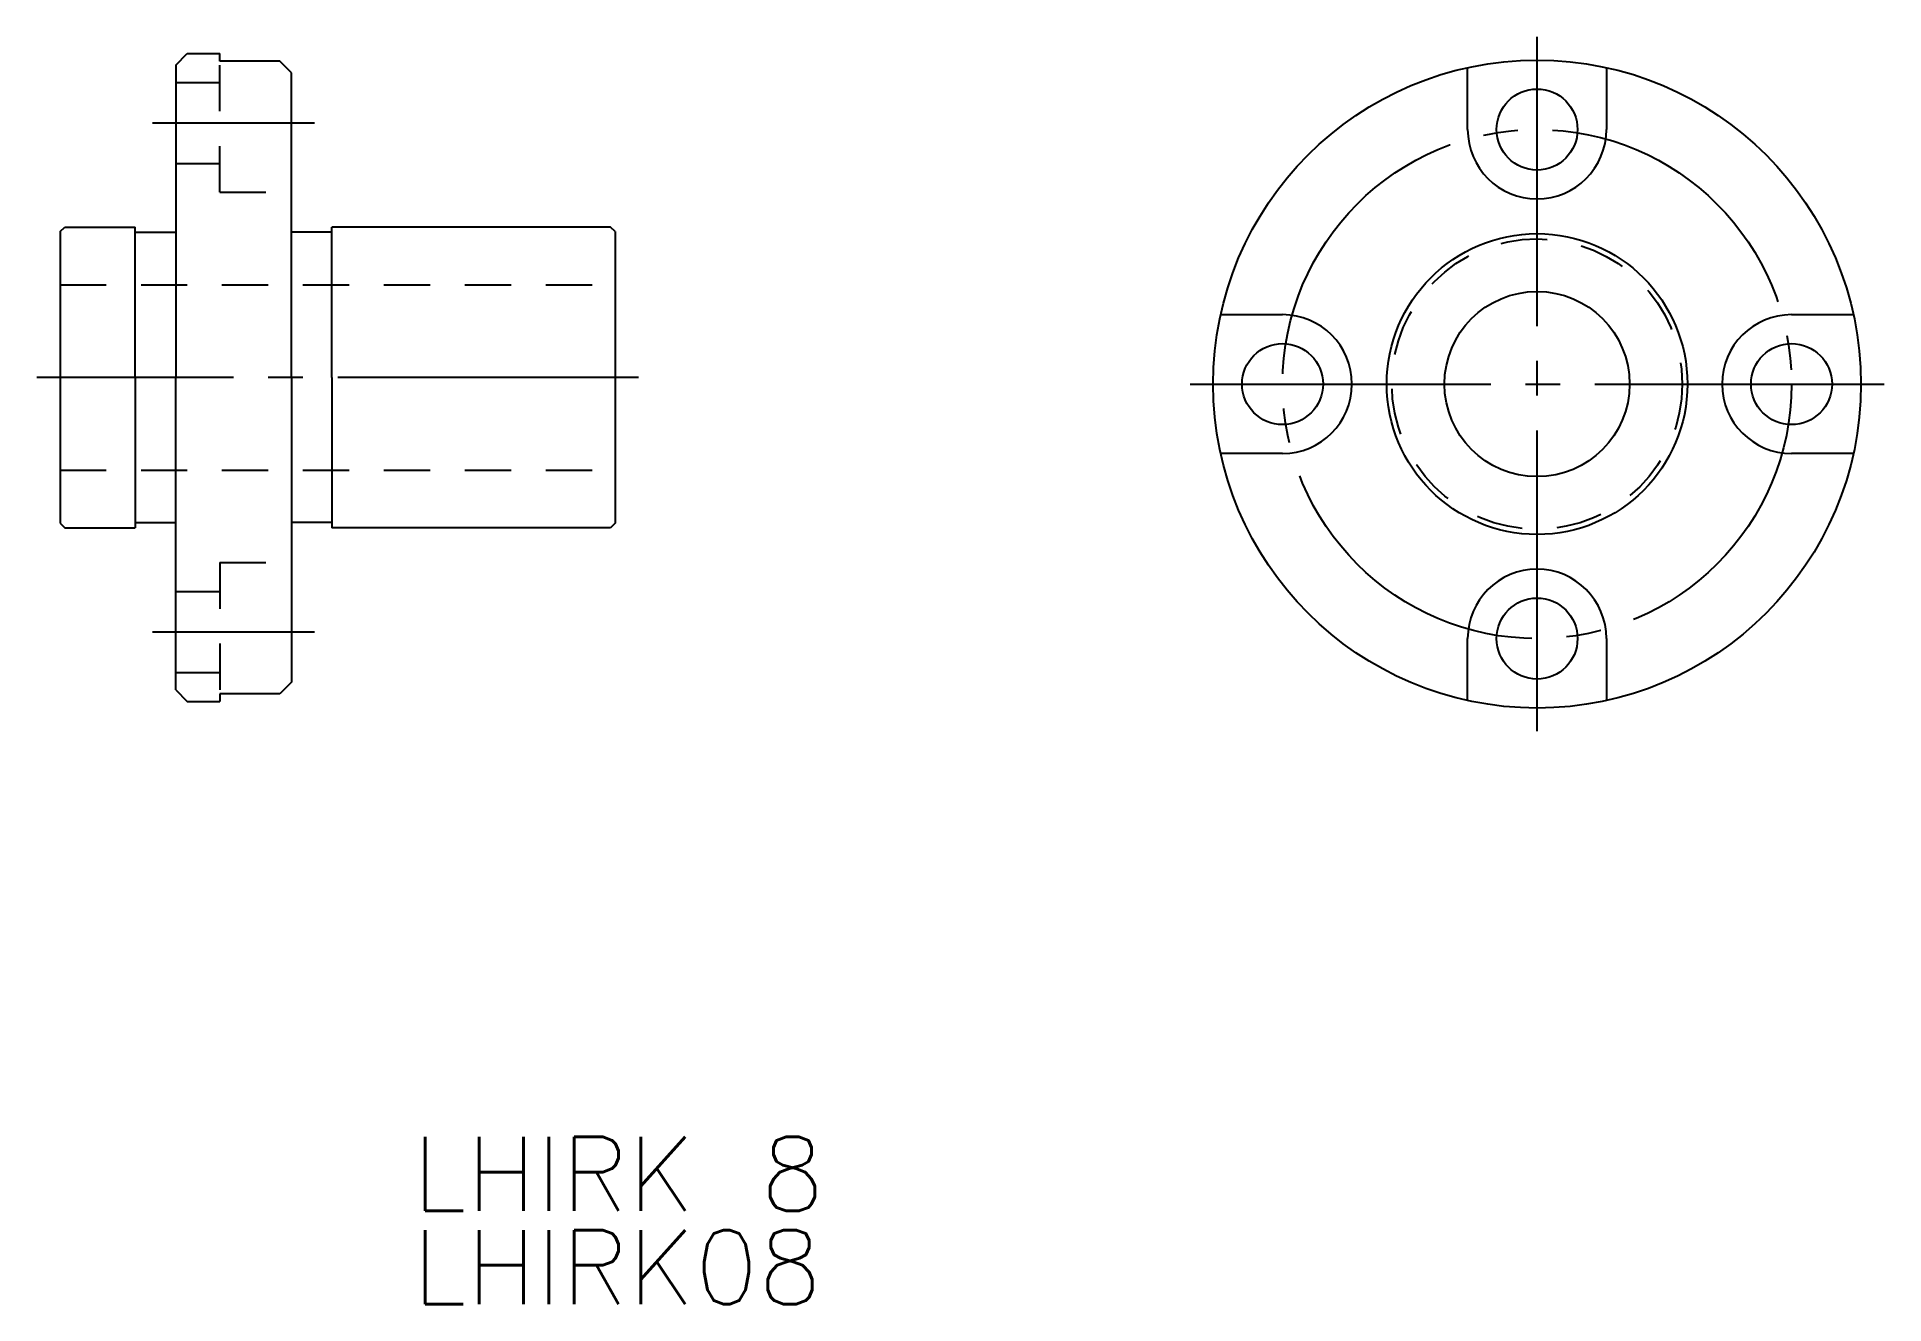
# Model space of a CAD drawing. Extents: x 78.2 to 158.1, y 207 to 261.7.
import ezdxf

# ---------------------------------------------------------------- set-up
doc = ezdxf.new("R2010")
doc.units = 0
doc.linetypes.add('CENTER', pattern=[17.5, 13, -1.5, 1.5, -1.5])
doc.linetypes.add('DASHED', pattern=[3.5, 2, -1.5])
doc.layers.get('0').update_dxf_attribs({"linetype": 'CONTINUOUS'})
doc.layers.add('CENTER', color=1, linetype='CENTER')
doc.styles.get("Standard").update_dxf_attribs({"font": 'txt.shx', "bigfont": '@extfont2.shx'})

msp = doc.modelspace()

# ---------------------------------------------------------------- linework, layer by layer
at = {"color": 7, "linetype": 'CONTINUOUS'}
for p, q in [((84.246, 260.509), (84.746, 261.009)), ((84.246, 260.509), (84.246, 247.009)), ((84.746, 261.009), (86.146, 261.009)), ((86.146, 260.684), (86.146, 261.009)), ((88.746, 260.684), (86.146, 260.684)), ((89.246, 260.172), (88.746, 260.684)), ((140.092, 257.723), (140.092, 260.398)), ((146.092, 260.398), (146.092, 257.723)), ((89.245, 247.009), (89.246, 260.172)), ((79.246, 253.309), (79.446, 253.509)), ((79.246, 253.309), (79.246, 240.709)), ((79.446, 253.509), (82.496, 253.509)), ((82.496, 247.009), (82.496, 253.509)), ((82.496, 253.284), (84.246, 253.284)), ((90.996, 253.284), (89.246, 253.284)), ((90.996, 247.009), (90.996, 253.509)), ((103.046, 253.509), (90.996, 253.509)), ((103.246, 253.309), (103.046, 253.509)), ((103.246, 253.309), (103.246, 240.709)), ((129.417, 249.723), (132.092, 249.723)), ((154.092, 249.723), (156.767, 249.723)), ((79.446, 247.009), (79.446, 247.009)), ((82.496, 247.009), (82.496, 240.509)), ((82.496, 247.009), (82.496, 247.009)), ((84.246, 233.509), (84.246, 247.009)), ((84.246, 247.009), (84.246, 247.009)), ((84.746, 247.009), (84.746, 247.009)), ((89.245, 247.009), (89.246, 233.847)), ((90.996, 247.009), (90.996, 240.509)), ((132.092, 243.723), (129.417, 243.723)), ((156.767, 243.723), (154.092, 243.723)), ((79.246, 240.709), (79.446, 240.509)), ((79.446, 240.509), (82.496, 240.509)), ((82.496, 240.734), (84.246, 240.734)), ((90.996, 240.734), (89.246, 240.734)), ((103.046, 240.509), (90.996, 240.509)), ((103.246, 240.709), (103.046, 240.509)), ((140.092, 233.048), (140.092, 235.723)), ((146.092, 235.723), (146.092, 233.048)), ((84.246, 233.509), (84.746, 233.009)), ((88.746, 233.334), (86.146, 233.334)), ((86.146, 233.334), (86.146, 233.009)), ((89.246, 233.847), (88.746, 233.334)), ((84.746, 233.009), (86.146, 233.009))]:
    msp.add_line(p, q, dxfattribs=at)
at = {"color": 3, "linetype": 'DASHED'}
for p, q in [((86.146, 255.009), (86.147, 260.684)), ((84.246, 259.759), (86.146, 259.759)), ((84.246, 256.259), (86.146, 256.259)), ((86.146, 255.009), (89.246, 255.009)), ((79.246, 251.009), (103.246, 251.009)), ((79.246, 243.009), (103.246, 243.009)), ((86.146, 239.009), (89.246, 239.009)), ((86.146, 239.009), (86.147, 233.334)), ((84.246, 237.759), (86.146, 237.759)), ((84.246, 234.259), (86.146, 234.259))]:
    msp.add_line(p, q, dxfattribs=at)
at = {"color": 1, "linetype": 'CENTER'}
for p, q in [((83.246, 258.009), (90.246, 258.009)), ((83.246, 236.009), (90.246, 236.009))]:
    msp.add_line(p, q, dxfattribs=at)
at = {"color": 7, "linetype": 'CONTINUOUS'}
for centre, radius in [((143.092, 246.723), 14), ((143.092, 257.723), 1.75), ((143.092, 246.723), 6.5), ((143.092, 246.723), 4), ((132.092, 246.723), 1.75), ((154.092, 246.723), 1.75), ((143.092, 235.723), 1.75)]:
    msp.add_circle(centre, radius, dxfattribs=at)
at = {"color": 3, "linetype": 'DASHED'}
msp.add_circle((143.092, 246.723), 6.275, dxfattribs=at)
at = {"color": 7, "linetype": 'CONTINUOUS'}
for centre, start, end in [((143.092, 257.723), 180, 0), ((132.092, 246.723), 270, 90), ((154.092, 246.723), 90, 270), ((143.092, 235.723), 0, 180)]:
    msp.add_arc(centre, 3, start, end, dxfattribs=at)
at = {"layer": 'CENTER', "color": 1, "linetype": 'CENTER'}
for p, q in [((143.092, 231.723), (143.092, 261.723)), ((104.246, 247.009), (78.246, 247.009)), ((128.092, 246.723), (158.092, 246.723))]:
    msp.add_line(p, q, dxfattribs=at)
msp.add_circle((143.092, 246.723), 11, dxfattribs=at)

# ---------------------------------------------------------------- texts
at = {"color": 7, "linetype": 'CONTINUOUS'}
for s, p in [('LHIRK 8 ', (94.478, 210.992)), ('LHIRK08', (94.478, 206.966))]:
    msp.add_text(s, height=3.2, dxfattribs=at).set_placement(p)

doc.saveas('drawing.dxf')
